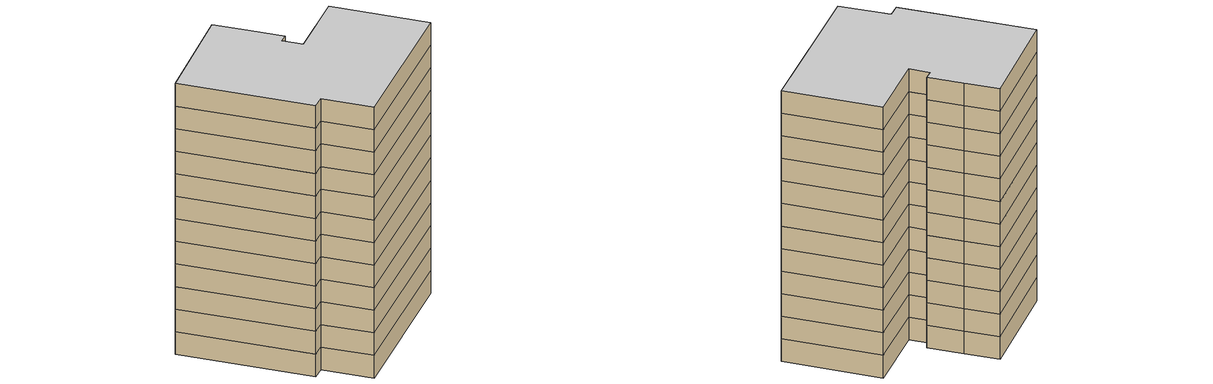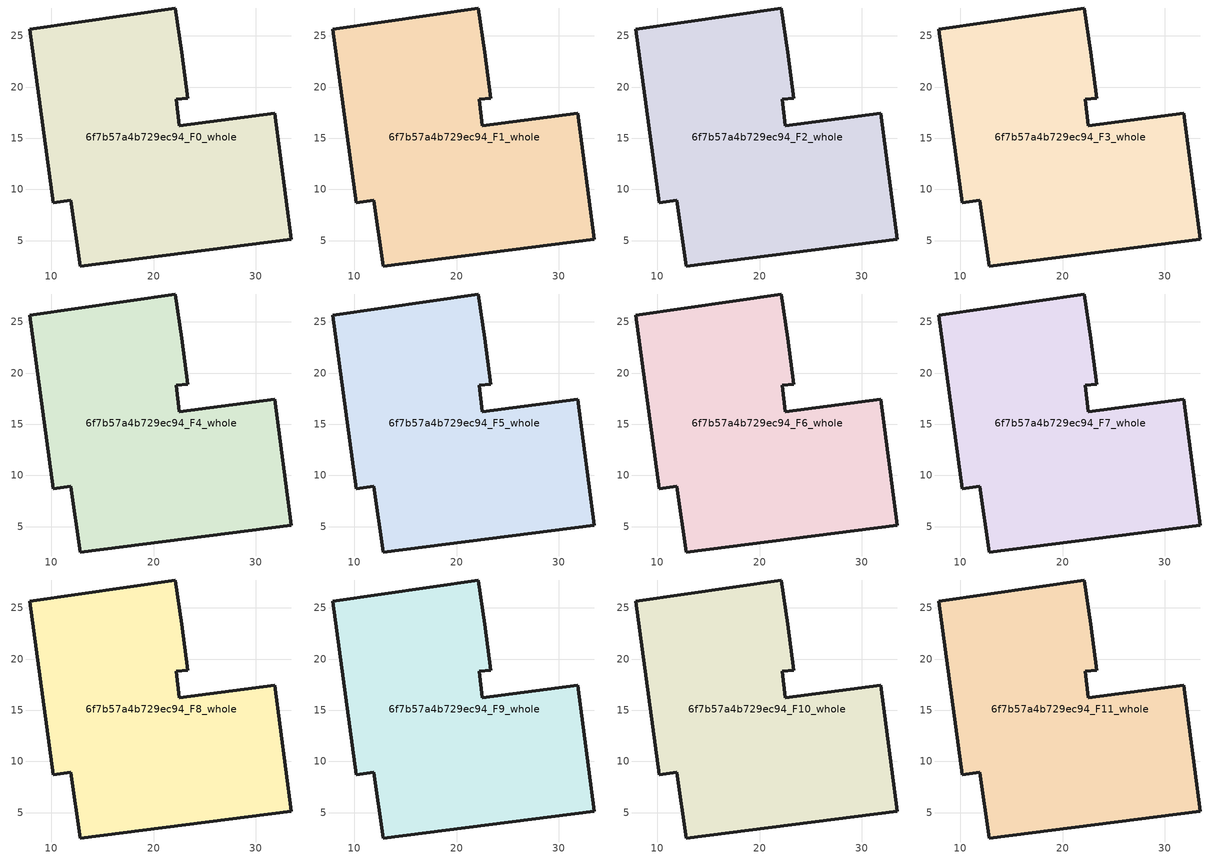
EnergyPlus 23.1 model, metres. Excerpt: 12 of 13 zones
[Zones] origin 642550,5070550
6f7b57a4b729ec94_F0_whole
 floor ground (EU_floor_Construction): 31.83,17.42 33.42,5.11 12.81,2.52 11.91,8.92 10.21,8.72 7.91,25.64 22.12,27.73 22.72,23.43 23.32,18.93 22.22,18.83 22.52,16.23 z0
 wall outside (EU_wall_Construction): 7.91,25.64 10.21,8.72 11.91,8.92 12.81,2.52 33.42,5.11 31.83,17.42 22.52,16.23 22.22,18.83 23.32,18.93 22.72,23.43 22.12,27.73 7.91,25.64 z0:3
6f7b57a4b729ec94_F1_whole
 floor to 6f7b57a4b729ec94_F0_whole (EU_floor_Construction): 31.83,17.42 33.42,5.11 12.81,2.52 11.91,8.92 10.21,8.72 7.91,25.64 22.12,27.73 22.72,23.43 23.32,18.93 22.22,18.83 22.52,16.23 z3
 wall outside (EU_wall_Construction): 7.91,25.64 10.21,8.72 11.91,8.92 12.81,2.52 33.42,5.11 31.83,17.42 22.52,16.23 22.22,18.83 23.32,18.93 22.72,23.43 22.12,27.73 7.91,25.64 z3:6
6f7b57a4b729ec94_F2_whole
 floor to 6f7b57a4b729ec94_F1_whole (EU_floor_Construction): 31.83,17.42 33.42,5.11 12.81,2.52 11.91,8.92 10.21,8.72 7.91,25.64 22.12,27.73 22.72,23.43 23.32,18.93 22.22,18.83 22.52,16.23 z6
 wall outside (EU_wall_Construction): 7.91,25.64 10.21,8.72 11.91,8.92 12.81,2.52 33.42,5.11 31.83,17.42 22.52,16.23 22.22,18.83 23.32,18.93 22.72,23.43 22.12,27.73 7.91,25.64 z6:9
6f7b57a4b729ec94_F3_whole
 floor to 6f7b57a4b729ec94_F2_whole (EU_floor_Construction): 31.83,17.42 33.42,5.11 12.81,2.52 11.91,8.92 10.21,8.72 7.91,25.64 22.12,27.73 22.72,23.43 23.32,18.93 22.22,18.83 22.52,16.23 z9
 wall outside (EU_wall_Construction): 7.91,25.64 10.21,8.72 11.91,8.92 12.81,2.52 33.42,5.11 31.83,17.42 22.52,16.23 22.22,18.83 23.32,18.93 22.72,23.43 22.12,27.73 7.91,25.64 z9:12
6f7b57a4b729ec94_F4_whole
 floor to 6f7b57a4b729ec94_F3_whole (EU_floor_Construction): 31.83,17.42 33.42,5.11 12.81,2.52 11.91,8.92 10.21,8.72 7.91,25.64 22.12,27.73 22.72,23.43 23.32,18.93 22.22,18.83 22.52,16.23 z12
 wall outside (EU_wall_Construction): 7.91,25.64 10.21,8.72 11.91,8.92 12.81,2.52 33.42,5.11 31.83,17.42 22.52,16.23 22.22,18.83 23.32,18.93 22.72,23.43 22.12,27.73 7.91,25.64 z12:15
6f7b57a4b729ec94_F5_whole
 floor to 6f7b57a4b729ec94_F4_whole (EU_floor_Construction): 31.83,17.42 33.42,5.11 12.81,2.52 11.91,8.92 10.21,8.72 7.91,25.64 22.12,27.73 22.72,23.43 23.32,18.93 22.22,18.83 22.52,16.23 z15
 wall outside (EU_wall_Construction): 7.91,25.64 10.21,8.72 11.91,8.92 12.81,2.52 33.42,5.11 31.83,17.42 22.52,16.23 22.22,18.83 23.32,18.93 22.72,23.43 22.12,27.73 7.91,25.64 z15:18
6f7b57a4b729ec94_F6_whole
 floor to 6f7b57a4b729ec94_F5_whole (EU_floor_Construction): 31.83,17.42 33.42,5.11 12.81,2.52 11.91,8.92 10.21,8.72 7.91,25.64 22.12,27.73 22.72,23.43 23.32,18.93 22.22,18.83 22.52,16.23 z18
 wall outside (EU_wall_Construction): 7.91,25.64 10.21,8.72 11.91,8.92 12.81,2.52 33.42,5.11 31.83,17.42 22.52,16.23 22.22,18.83 23.32,18.93 22.72,23.43 22.12,27.73 7.91,25.64 z18:21
6f7b57a4b729ec94_F7_whole
 floor to 6f7b57a4b729ec94_F6_whole (EU_floor_Construction): 31.83,17.42 33.42,5.11 12.81,2.52 11.91,8.92 10.21,8.72 7.91,25.64 22.12,27.73 22.72,23.43 23.32,18.93 22.22,18.83 22.52,16.23 z21
 wall outside (EU_wall_Construction): 7.91,25.64 10.21,8.72 11.91,8.92 12.81,2.52 33.42,5.11 31.83,17.42 22.52,16.23 22.22,18.83 23.32,18.93 22.72,23.43 22.12,27.73 7.91,25.64 z21:24
6f7b57a4b729ec94_F8_whole
 floor to 6f7b57a4b729ec94_F7_whole (EU_floor_Construction): 31.83,17.42 33.42,5.11 12.81,2.52 11.91,8.92 10.21,8.72 7.91,25.64 22.12,27.73 22.72,23.43 23.32,18.93 22.22,18.83 22.52,16.23 z24
 wall outside (EU_wall_Construction): 7.91,25.64 10.21,8.72 11.91,8.92 12.81,2.52 33.42,5.11 31.83,17.42 22.52,16.23 22.22,18.83 23.32,18.93 22.72,23.43 22.12,27.73 7.91,25.64 z24:27
6f7b57a4b729ec94_F9_whole
 floor to 6f7b57a4b729ec94_F8_whole (EU_floor_Construction): 31.83,17.42 33.42,5.11 12.81,2.52 11.91,8.92 10.21,8.72 7.91,25.64 22.12,27.73 22.72,23.43 23.32,18.93 22.22,18.83 22.52,16.23 z27
 wall outside (EU_wall_Construction): 7.91,25.64 10.21,8.72 11.91,8.92 12.81,2.52 33.42,5.11 31.83,17.42 22.52,16.23 22.22,18.83 23.32,18.93 22.72,23.43 22.12,27.73 7.91,25.64 z27:30
6f7b57a4b729ec94_F10_whole
 floor to 6f7b57a4b729ec94_F9_whole (EU_floor_Construction): 31.83,17.42 33.42,5.11 12.81,2.52 11.91,8.92 10.21,8.72 7.91,25.64 22.12,27.73 22.72,23.43 23.32,18.93 22.22,18.83 22.52,16.23 z30
 wall outside (EU_wall_Construction): 7.91,25.64 10.21,8.72 11.91,8.92 12.81,2.52 33.42,5.11 31.83,17.42 22.52,16.23 22.22,18.83 23.32,18.93 22.72,23.43 22.12,27.73 7.91,25.64 z30:33
6f7b57a4b729ec94_F11_whole
 floor to 6f7b57a4b729ec94_F10_whole (EU_floor_Construction): 31.83,17.42 33.42,5.11 12.81,2.52 11.91,8.92 10.21,8.72 7.91,25.64 22.12,27.73 22.72,23.43 23.32,18.93 22.22,18.83 22.52,16.23 z33
 wall outside (EU_wall_Construction): 7.91,25.64 10.21,8.72 11.91,8.92 12.81,2.52 33.42,5.11 31.83,17.42 22.52,16.23 22.22,18.83 23.32,18.93 22.72,23.43 22.12,27.73 7.91,25.64 z33:36
 ceiling to 6f7b57a4b729ec94_F12_whole (EU_floor_Construction): 33.42,5.11 31.83,17.42 22.52,16.23 22.22,18.83 23.32,18.93 22.72,23.43 22.12,27.73 7.91,25.64 10.21,8.72 11.91,8.92 12.81,2.52 z36
[Building]
EU S2 Campaign: North Axis=0; Terrain=City; Solar Distribution=FullExterior
[Site:Location]
Lyon-Bron: Latitude=45.75; Longitude=5; Time Zone=1; Elevation=198
[SizingPeriod:WeatherFileDays]
AnnualSizingPeriod: Begin Month=1; Begin Day of Month=1; End Month=12; End Day of Month=31; Day of Week for Start Day=Monday; Use Weather File Daylight Saving Period=No; Use Weather File Rain and Snow Indicators=No
[MATERIAL]
EU_InternalMass_Material: Roughness=MediumRough; Thickness=0.1; Conductivity=1; Density=1800; Specific Heat=900; Thermal Absorptance=0.9; Solar Absorptance=0.7; Visible Absorptance=0.7
[MATERIAL:NOMASS] Roughness=MediumRough; Thermal Absorptance=0.9; Solar Absorptance=0.7; Visible Absorptance=0.7
Name | Thermal Resistance
EU_wall_NoMass | 1.15691
EU_floor_NoMass | 1.78277
[CONSTRUCTION]
EU_wall_Construction: EU_wall_NoMass
EU_floor_Construction: EU_floor_NoMass
EU_InternalMass_Construction: EU_InternalMass_Material
[ZONE] Type=1; Multiplier=1; Ceiling Height=autocalculate; Volume=1284.02; Floor Area=autocalculate; Part of Total Floor Area=Yes
6f7b57a4b729ec94_F0_whole; 6f7b57a4b729ec94_F1_whole; 6f7b57a4b729ec94_F2_whole; 6f7b57a4b729ec94_F3_whole; 6f7b57a4b729ec94_F4_whole; 6f7b57a4b729ec94_F5_whole; 6f7b57a4b729ec94_F6_whole; 6f7b57a4b729ec94_F7_whole; 6f7b57a4b729ec94_F8_whole; 6f7b57a4b729ec94_F9_whole; 6f7b57a4b729ec94_F10_whole; 6f7b57a4b729ec94_F11_whole
[INTERNALMASS] Construction=EU_InternalMass_Construction; Surface Area=428.006
Name | Zone or ZoneList
6f7b57a4b729ec94_F0_whole_EU_InternalMass | 6f7b57a4b729ec94_F0_whole
6f7b57a4b729ec94_F1_whole_EU_InternalMass | 6f7b57a4b729ec94_F1_whole
6f7b57a4b729ec94_F2_whole_EU_InternalMass | 6f7b57a4b729ec94_F2_whole
6f7b57a4b729ec94_F3_whole_EU_InternalMass | 6f7b57a4b729ec94_F3_whole
6f7b57a4b729ec94_F4_whole_EU_InternalMass | 6f7b57a4b729ec94_F4_whole
6f7b57a4b729ec94_F5_whole_EU_InternalMass | 6f7b57a4b729ec94_F5_whole
6f7b57a4b729ec94_F6_whole_EU_InternalMass | 6f7b57a4b729ec94_F6_whole
6f7b57a4b729ec94_F7_whole_EU_InternalMass | 6f7b57a4b729ec94_F7_whole
6f7b57a4b729ec94_F8_whole_EU_InternalMass | 6f7b57a4b729ec94_F8_whole
6f7b57a4b729ec94_F9_whole_EU_InternalMass | 6f7b57a4b729ec94_F9_whole
6f7b57a4b729ec94_F10_whole_EU_InternalMass | 6f7b57a4b729ec94_F10_whole
6f7b57a4b729ec94_F11_whole_EU_InternalMass | 6f7b57a4b729ec94_F11_whole
[OTHEREQUIPMENT] Fuel Type=Electricity; Design Level Calculation Method=Watts/Area; Power per Zone Floor Area=1; Fraction Latent=0; Fraction Radiant=0; Fraction Lost=0; Carbon Dioxide Generation Rate=0; EndUse Subcategory=EU_Step8_InternalGains
Name | Zone or ZoneList or Space or SpaceList | Schedule
EU_Step8_InternalGain_6f7b57a4b729ec94_F0_whole_f000 | 6f7b57a4b729ec94_F0_whole | EU_Step8_GainSchedule_6f7b57a4b729ec94_F0_whole_f000
EU_Step8_InternalGain_6f7b57a4b729ec94_F1_whole_f000 | 6f7b57a4b729ec94_F1_whole | EU_Step8_GainSchedule_6f7b57a4b729ec94_F1_whole_f000
EU_Step8_InternalGain_6f7b57a4b729ec94_F2_whole_f000 | 6f7b57a4b729ec94_F2_whole | EU_Step8_GainSchedule_6f7b57a4b729ec94_F2_whole_f000
EU_Step8_InternalGain_6f7b57a4b729ec94_F3_whole_f000 | 6f7b57a4b729ec94_F3_whole | EU_Step8_GainSchedule_6f7b57a4b729ec94_F3_whole_f000
EU_Step8_InternalGain_6f7b57a4b729ec94_F4_whole_f000 | 6f7b57a4b729ec94_F4_whole | EU_Step8_GainSchedule_6f7b57a4b729ec94_F4_whole_f000
EU_Step8_InternalGain_6f7b57a4b729ec94_F5_whole_f000 | 6f7b57a4b729ec94_F5_whole | EU_Step8_GainSchedule_6f7b57a4b729ec94_F5_whole_f000
EU_Step8_InternalGain_6f7b57a4b729ec94_F6_whole_f000 | 6f7b57a4b729ec94_F6_whole | EU_Step8_GainSchedule_6f7b57a4b729ec94_F6_whole_f000
EU_Step8_InternalGain_6f7b57a4b729ec94_F7_whole_f000 | 6f7b57a4b729ec94_F7_whole | EU_Step8_GainSchedule_6f7b57a4b729ec94_F7_whole_f000
EU_Step8_InternalGain_6f7b57a4b729ec94_F8_whole_f000 | 6f7b57a4b729ec94_F8_whole | EU_Step8_GainSchedule_6f7b57a4b729ec94_F8_whole_f000
EU_Step8_InternalGain_6f7b57a4b729ec94_F9_whole_f000 | 6f7b57a4b729ec94_F9_whole | EU_Step8_GainSchedule_6f7b57a4b729ec94_F9_whole_f000
EU_Step8_InternalGain_6f7b57a4b729ec94_F10_whole_f000 | 6f7b57a4b729ec94_F10_whole | EU_Step8_GainSchedule_6f7b57a4b729ec94_F10_whole_f000
EU_Step8_InternalGain_6f7b57a4b729ec94_F11_whole_f000 | 6f7b57a4b729ec94_F11_whole | EU_Step8_GainSchedule_6f7b57a4b729ec94_F11_whole_f000
[ZONEVENTILATION:DESIGNFLOWRATE] Schedule=EU_AlwaysOn; Design Flow Rate Calculation Method=AirChanges/Hour; Air Changes per Hour=0.551728; Ventilation Type=Natural; Fan Pressure Rise=0; Fan Total Efficiency=1; Constant Term Coefficient=1; Temperature Term Coefficient=0; Velocity Term Coefficient=0; Velocity Squared Term Coefficient=0; Minimum Indoor Temperature=-100; Maximum Indoor Temperature=100; Delta Temperature=-100; Minimum Outdoor Temperature=-100; Maximum Outdoor Temperature=100; Maximum Wind Speed=40
Name | Zone or ZoneList or Space or SpaceList
EU_ConstantAir_6f7b57a4b729ec94_F0_whole | 6f7b57a4b729ec94_F0_whole
EU_ConstantAir_6f7b57a4b729ec94_F1_whole | 6f7b57a4b729ec94_F1_whole
EU_ConstantAir_6f7b57a4b729ec94_F2_whole | 6f7b57a4b729ec94_F2_whole
EU_ConstantAir_6f7b57a4b729ec94_F3_whole | 6f7b57a4b729ec94_F3_whole
EU_ConstantAir_6f7b57a4b729ec94_F4_whole | 6f7b57a4b729ec94_F4_whole
EU_ConstantAir_6f7b57a4b729ec94_F5_whole | 6f7b57a4b729ec94_F5_whole
EU_ConstantAir_6f7b57a4b729ec94_F6_whole | 6f7b57a4b729ec94_F6_whole
EU_ConstantAir_6f7b57a4b729ec94_F7_whole | 6f7b57a4b729ec94_F7_whole
EU_ConstantAir_6f7b57a4b729ec94_F8_whole | 6f7b57a4b729ec94_F8_whole
EU_ConstantAir_6f7b57a4b729ec94_F9_whole | 6f7b57a4b729ec94_F9_whole
EU_ConstantAir_6f7b57a4b729ec94_F10_whole | 6f7b57a4b729ec94_F10_whole
EU_ConstantAir_6f7b57a4b729ec94_F11_whole | 6f7b57a4b729ec94_F11_whole
[HVACTEMPLATE:THERMOSTAT] Constant Heating Setpoint=20; Constant Cooling Setpoint=50
EU_HeatOnly_6f7b57a4b729ec94_F0_whole; EU_HeatOnly_6f7b57a4b729ec94_F1_whole; EU_HeatOnly_6f7b57a4b729ec94_F2_whole; EU_HeatOnly_6f7b57a4b729ec94_F3_whole; EU_HeatOnly_6f7b57a4b729ec94_F4_whole; EU_HeatOnly_6f7b57a4b729ec94_F5_whole; EU_HeatOnly_6f7b57a4b729ec94_F6_whole; EU_HeatOnly_6f7b57a4b729ec94_F7_whole; EU_HeatOnly_6f7b57a4b729ec94_F8_whole; EU_HeatOnly_6f7b57a4b729ec94_F9_whole; EU_HeatOnly_6f7b57a4b729ec94_F10_whole; EU_HeatOnly_6f7b57a4b729ec94_F11_whole; EU_HeatOnly_6f7b57a4b729ec94_F12_whole
[HVACTEMPLATE:ZONE:IDEALLOADSAIRSYSTEM] System Availability Schedule=EU_AlwaysOn; Maximum Heating Supply Air Temperature=50; Minimum Cooling Supply Air Temperature=13; Maximum Heating Supply Air Humidity Ratio=0.0156; Minimum Cooling Supply Air Humidity Ratio=0.0077; Heating Limit=NoLimit; Cooling Limit=NoLimit; Heating Availability Schedule=EU_AlwaysOn; Cooling Availability Schedule=EU_CoolingOff; Dehumidification Control Type=ConstantSensibleHeatRatio; Cooling Sensible Heat Ratio=0.7; Dehumidification Setpoint=60; Humidification Control Type=None; Humidification Setpoint=30; Outdoor Air Method=None; Outdoor Air Flow Rate per Person=0.00944; Outdoor Air Flow Rate per Zone Floor Area=0; Outdoor Air Flow Rate per Zone=0; Demand Controlled Ventilation Type=None; Outdoor Air Economizer Type=NoEconomizer; Heat Recovery Type=None; Sensible Heat Recovery Effectiveness=0.7; Latent Heat Recovery Effectiveness=0.65
Name | Template Thermostat
6f7b57a4b729ec94_F0_whole | EU_HeatOnly_6f7b57a4b729ec94_F0_whole
6f7b57a4b729ec94_F1_whole | EU_HeatOnly_6f7b57a4b729ec94_F1_whole
6f7b57a4b729ec94_F2_whole | EU_HeatOnly_6f7b57a4b729ec94_F2_whole
6f7b57a4b729ec94_F3_whole | EU_HeatOnly_6f7b57a4b729ec94_F3_whole
6f7b57a4b729ec94_F4_whole | EU_HeatOnly_6f7b57a4b729ec94_F4_whole
6f7b57a4b729ec94_F5_whole | EU_HeatOnly_6f7b57a4b729ec94_F5_whole
6f7b57a4b729ec94_F6_whole | EU_HeatOnly_6f7b57a4b729ec94_F6_whole
6f7b57a4b729ec94_F7_whole | EU_HeatOnly_6f7b57a4b729ec94_F7_whole
6f7b57a4b729ec94_F8_whole | EU_HeatOnly_6f7b57a4b729ec94_F8_whole
6f7b57a4b729ec94_F9_whole | EU_HeatOnly_6f7b57a4b729ec94_F9_whole
6f7b57a4b729ec94_F10_whole | EU_HeatOnly_6f7b57a4b729ec94_F10_whole
6f7b57a4b729ec94_F11_whole | EU_HeatOnly_6f7b57a4b729ec94_F11_whole
[SIZING:ZONE] Zone Cooling Design Supply Air Temperature Input Method=SupplyAirTemperature; Zone Cooling Design Supply Air Temperature=13; Zone Heating Design Supply Air Temperature Input Method=SupplyAirTemperature; Zone Heating Design Supply Air Temperature=50; Zone Cooling Design Supply Air Humidity Ratio=0.008; Zone Heating Design Supply Air Humidity Ratio=0.008; Cooling Design Air Flow Method=DesignDay; Cooling Design Air Flow Rate=0; Cooling Minimum Air Flow per Zone Floor Area=0.000762; Cooling Minimum Air Flow=0; Cooling Minimum Air Flow Fraction=0.2; Heating Design Air Flow Method=DesignDay; Heating Design Air Flow Rate=0; Heating Maximum Air Flow per Zone Floor Area=0.002032; Heating Maximum Air Flow=0.141576; Heating Maximum Air Flow Fraction=0.3; Account for Dedicated Outdoor Air System=No; Dedicated Outdoor Air System Control Strategy=NeutralSupplyAir; Dedicated Outdoor Air Low Setpoint Temperature for Design=autosize; Dedicated Outdoor Air High Setpoint Temperature for Design=autosize; Zone Load Sizing Method=Sensible Load Only No Latent Load; Zone Latent Cooling Design Supply Air Humidity Ratio Input Method=HumidityRatioDifference; Zone Cooling Design Supply Air Humidity Ratio Difference=0.005; Zone Latent Heating Design Supply Air Humidity Ratio Input Method=HumidityRatioDifference; Zone Humidification Design Supply Air Humidity Ratio Difference=0.005
6f7b57a4b729ec94_F0_whole; 6f7b57a4b729ec94_F1_whole; 6f7b57a4b729ec94_F2_whole; 6f7b57a4b729ec94_F3_whole; 6f7b57a4b729ec94_F4_whole; 6f7b57a4b729ec94_F5_whole; 6f7b57a4b729ec94_F6_whole; 6f7b57a4b729ec94_F7_whole; 6f7b57a4b729ec94_F8_whole; 6f7b57a4b729ec94_F9_whole; 6f7b57a4b729ec94_F10_whole; 6f7b57a4b729ec94_F11_whole
[SCHEDULE:CONSTANT]
Name | Hourly Value
EU_AlwaysOn | 1
EU_CoolingOff | 0
[SCHEDULE:FILE] Column Number=1; Rows to Skip at Top=0; Number of Hours of Data=8760; Column Separator=Comma; Interpolate to Timestep=No; Minutes per Item=60; Adjust Schedule for Daylight Savings=Yes
Name | File
EU_Step8_GainSchedule_6f7b57a4b729ec94_F0_whole_f000 | C:\Users\o_iseri\Desktop\OpenUBEM\openubem\outputs\eu_evidence\EU-11\FR-LYO-HAUTCOEURPENTES\idfs\6f7b57a4b729ec94\6f7b57a4b729ec94_F0_whole_f000_gain.csv
EU_Step8_GainSchedule_6f7b57a4b729ec94_F1_whole_f000 | C:\Users\o_iseri\Desktop\OpenUBEM\openubem\outputs\eu_evidence\EU-11\FR-LYO-HAUTCOEURPENTES\idfs\6f7b57a4b729ec94\6f7b57a4b729ec94_F1_whole_f000_gain.csv
EU_Step8_GainSchedule_6f7b57a4b729ec94_F2_whole_f000 | C:\Users\o_iseri\Desktop\OpenUBEM\openubem\outputs\eu_evidence\EU-11\FR-LYO-HAUTCOEURPENTES\idfs\6f7b57a4b729ec94\6f7b57a4b729ec94_F2_whole_f000_gain.csv
EU_Step8_GainSchedule_6f7b57a4b729ec94_F3_whole_f000 | C:\Users\o_iseri\Desktop\OpenUBEM\openubem\outputs\eu_evidence\EU-11\FR-LYO-HAUTCOEURPENTES\idfs\6f7b57a4b729ec94\6f7b57a4b729ec94_F3_whole_f000_gain.csv
EU_Step8_GainSchedule_6f7b57a4b729ec94_F4_whole_f000 | C:\Users\o_iseri\Desktop\OpenUBEM\openubem\outputs\eu_evidence\EU-11\FR-LYO-HAUTCOEURPENTES\idfs\6f7b57a4b729ec94\6f7b57a4b729ec94_F4_whole_f000_gain.csv
EU_Step8_GainSchedule_6f7b57a4b729ec94_F5_whole_f000 | C:\Users\o_iseri\Desktop\OpenUBEM\openubem\outputs\eu_evidence\EU-11\FR-LYO-HAUTCOEURPENTES\idfs\6f7b57a4b729ec94\6f7b57a4b729ec94_F5_whole_f000_gain.csv
EU_Step8_GainSchedule_6f7b57a4b729ec94_F6_whole_f000 | C:\Users\o_iseri\Desktop\OpenUBEM\openubem\outputs\eu_evidence\EU-11\FR-LYO-HAUTCOEURPENTES\idfs\6f7b57a4b729ec94\6f7b57a4b729ec94_F6_whole_f000_gain.csv
EU_Step8_GainSchedule_6f7b57a4b729ec94_F7_whole_f000 | C:\Users\o_iseri\Desktop\OpenUBEM\openubem\outputs\eu_evidence\EU-11\FR-LYO-HAUTCOEURPENTES\idfs\6f7b57a4b729ec94\6f7b57a4b729ec94_F7_whole_f000_gain.csv
EU_Step8_GainSchedule_6f7b57a4b729ec94_F8_whole_f000 | C:\Users\o_iseri\Desktop\OpenUBEM\openubem\outputs\eu_evidence\EU-11\FR-LYO-HAUTCOEURPENTES\idfs\6f7b57a4b729ec94\6f7b57a4b729ec94_F8_whole_f000_gain.csv
EU_Step8_GainSchedule_6f7b57a4b729ec94_F9_whole_f000 | C:\Users\o_iseri\Desktop\OpenUBEM\openubem\outputs\eu_evidence\EU-11\FR-LYO-HAUTCOEURPENTES\idfs\6f7b57a4b729ec94\6f7b57a4b729ec94_F9_whole_f000_gain.csv
EU_Step8_GainSchedule_6f7b57a4b729ec94_F10_whole_f000 | C:\Users\o_iseri\Desktop\OpenUBEM\openubem\outputs\eu_evidence\EU-11\FR-LYO-HAUTCOEURPENTES\idfs\6f7b57a4b729ec94\6f7b57a4b729ec94_F10_whole_f000_gain.csv
EU_Step8_GainSchedule_6f7b57a4b729ec94_F11_whole_f000 | C:\Users\o_iseri\Desktop\OpenUBEM\openubem\outputs\eu_evidence\EU-11\FR-LYO-HAUTCOEURPENTES\idfs\6f7b57a4b729ec94\6f7b57a4b729ec94_F11_whole_f000_gain.csv
